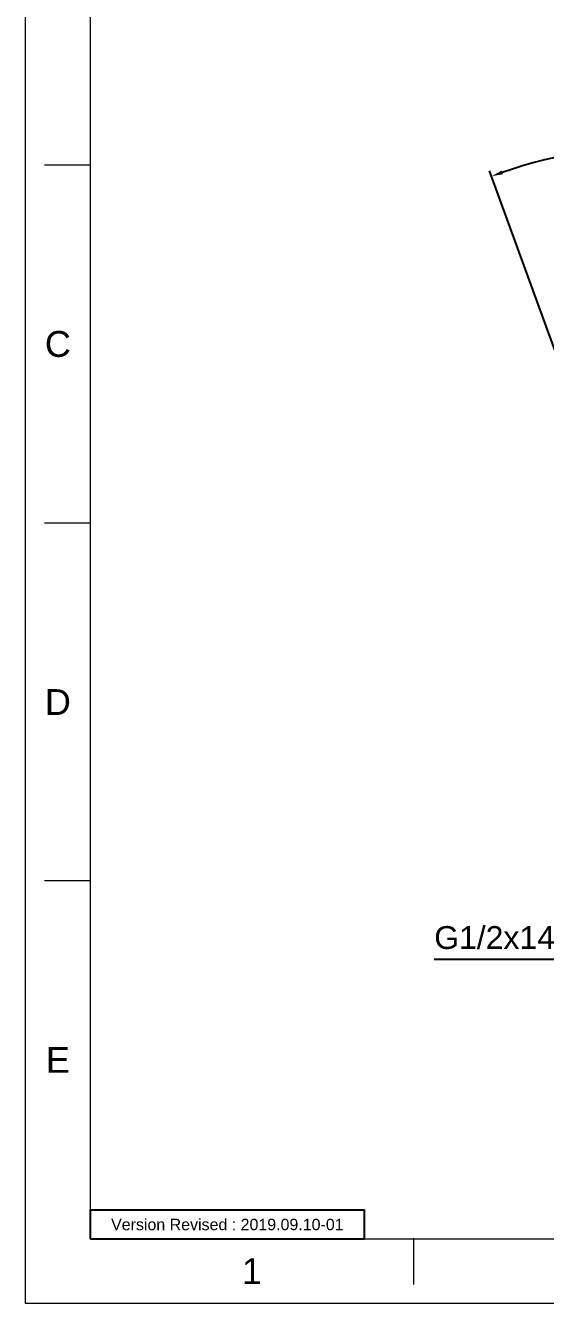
# Model space of a CAD drawing. Header units: millimetres. Extents: x 1261 to 1854, y -639 to -219.
# Drawn here: x 1260.5 to 1374.3, y -639.2 to -359.4 of the extents above; entities that cross this region are included whole.
import ezdxf

# ---------------------------------------------------------------- set-up
doc = ezdxf.new("R2010")
doc.units = ezdxf.units.MM
doc.header["$LTSCALE"] = 0.1
doc.layers.get('0').update_dxf_attribs({"lineweight": 13})
doc.layers.add('DIM', color=3, linetype='Continuous', lineweight=9)
doc.layers.add('FORM', color=7, linetype='Continuous')
doc.layers.add('TEXT', color=2, linetype='Continuous')
doc.styles.get("Standard").update_dxf_attribs({"font": 'arial.ttf'})
doc.dimstyles.new('ISO-25', dxfattribs={"dimtxt": 2.5, "dimasz": 2.5, "dimexe": 1.25, "dimexo": 0.625, "dimtad": 1, "dimtxsty": 'Standard', "dimcen": 2.5, "dimadec": 0, "dimazin": 0, "dimtfac": 1, "dimtmove": 0, "dimatfit": 3, "dimfxl": 0, "dimarcsym": 0})
doc.dimstyles.get("Standard").update_dxf_attribs({"dimtxt": 0.18, "dimasz": 0.18, "dimexe": 0.18, "dimexo": 0.0625, "dimgap": 0.09, "dimtad": 0, "dimtih": 1, "dimtoh": 1, "dimdec": 4, "dimzin": 0, "dimdsep": 46, "dimtxsty": 'Standard', "dimcen": 0.09, "dimadec": 0, "dimazin": 0, "dimtfac": 1, "dimtdec": 4, "dimtofl": 0, "dimtmove": 0, "dimatfit": 3, "dimfxl": 0, "dimtolj": 1, "dimtzin": 0, "dimarcsym": 0})

# ---------------------------------------------------------------- blocks, each defined once
blk = doc.blocks.new('*D26')
at = {"layer": 'Defpoints', "color": 0}
for p in [(1403.89, -367.97), (1389.84, -385.92), (1376.62, -431.22), (1399.45, -493.95), (1403.89, -510.79)]:
    blk.add_point(p, dxfattribs=at)
at = {"layer": 'DIM', "color": 3, "linetype": 'ByBlock', "lineweight": -2}
blk.add_line((1376.4, -430.63), (1362.06, -391.23), dxfattribs=at)
blk.add_arc((1403.89, -506.16), 121.06, 91.1832, 108.8168, dxfattribs=at)
at = {"layer": 'DIM', "color": 3}
for points in [[(1401.39, -384.71), (1401.4, -385.54), (1403.89, -385.1)], [(1364.99, -391.96), (1364.71, -391.18), (1362.49, -392.4)]]:
    blk.add_solid(points, dxfattribs=at)
at = {"layer": 'DIM', "color": 3, "insert": (1382.32, -383.81), "char_height": 5, "attachment_point": 5, "rotation": 10}
blk.add_mtext('20°', dxfattribs=at)

msp = doc.modelspace()

# ---------------------------------------------------------------- linework, layer by layer
for p, q in [((1274.689, -233.299), (1274.689, -625.017)), ((1274.689, -389.986), (1264.689, -389.986)), ((1274.689, -468.33), (1264.689, -468.33)), ((1274.689, -546.673), (1264.689, -546.673)), ((1274.689, -625.017), (1840.346, -625.017)), ((1345.396, -625.017), (1345.396, -635.017))]:
    msp.add_line(p, q)
msp.add_point((1345.396, -625.017))
at = {"layer": 'DIM', "color": 7}
msp.add_lwpolyline([(1260.548, -219.158), (1854.487, -219.158), (1854.487, -639.158), (1260.548, -639.158)], close=True, dxfattribs=at)
at = {"layer": 'FORM'}
msp.add_lwpolyline([(1274.689, -625.017), (1334.689, -625.017), (1334.689, -618.767), (1274.689, -618.767)], close=True, dxfattribs=at)

# ---------------------------------------------------------------- texts
at = {"char_height": 5.657, "attachment_point": 5}
for s, width, insert in [('C', 10, (1267.618, -429.158)), ('D', 10, (1267.618, -507.501)), ('E', 10, (1267.618, -585.845)), ('1', 50, (1310.043, -632.087))]:
    msp.add_mtext_dynamic_manual_height_columns(s, width=width, gutter_width=12.5, heights=[0], dxfattribs=dict(at, insert=insert))
at = {"color": 2, "insert": (1367.806, -559.094), "char_height": 5, "attachment_point": 5}
msp.add_mtext('\\A1;G1/2x14TH', dxfattribs=at)
at = {"layer": 'TEXT', "insert": (1304.689, -621.892), "char_height": 2.5, "attachment_point": 5}
msp.add_mtext_dynamic_manual_height_columns('Version Revised : 2019.09.10-01', width=60, gutter_width=12.5, heights=[0], dxfattribs=at)

# ---------------------------------------------------------------- dimensions: what is measured, and where the dimension line sits
at = {"layer": 'DIM', "color": 7}
dim = msp.add_angular_dim_2l(base=(1389.84, -385.919), line1=((1403.894, -367.966), (1403.894, -510.787)), line2=((1376.617, -431.218), (1399.449, -493.949)), dimstyle='ISO-25', override={"dimtxt": 5, "dimdec": 1, "dimcen": 5, "dimclrd": 3, "dimclre": 3, "dimclrt": 3, "dimtdec": 1, "dimfxl": 1.25, "dimtfill": 1, "dimarcsym": 1}, dxfattribs=at)
dim.commit()
dim.dimension.update_dxf_attribs({"geometry": '*D26', "text_midpoint": (1382.32, -383.81)})

# ---------------------------------------------------------------- leaders
msp.add_leader([(1403.465, -569.256), (1386.002, -563.867), (1349.939, -563.867)], dimstyle='Standard', override={"dimgap": 1, "dimtad": 0})

doc.saveas('drawing.dxf')
